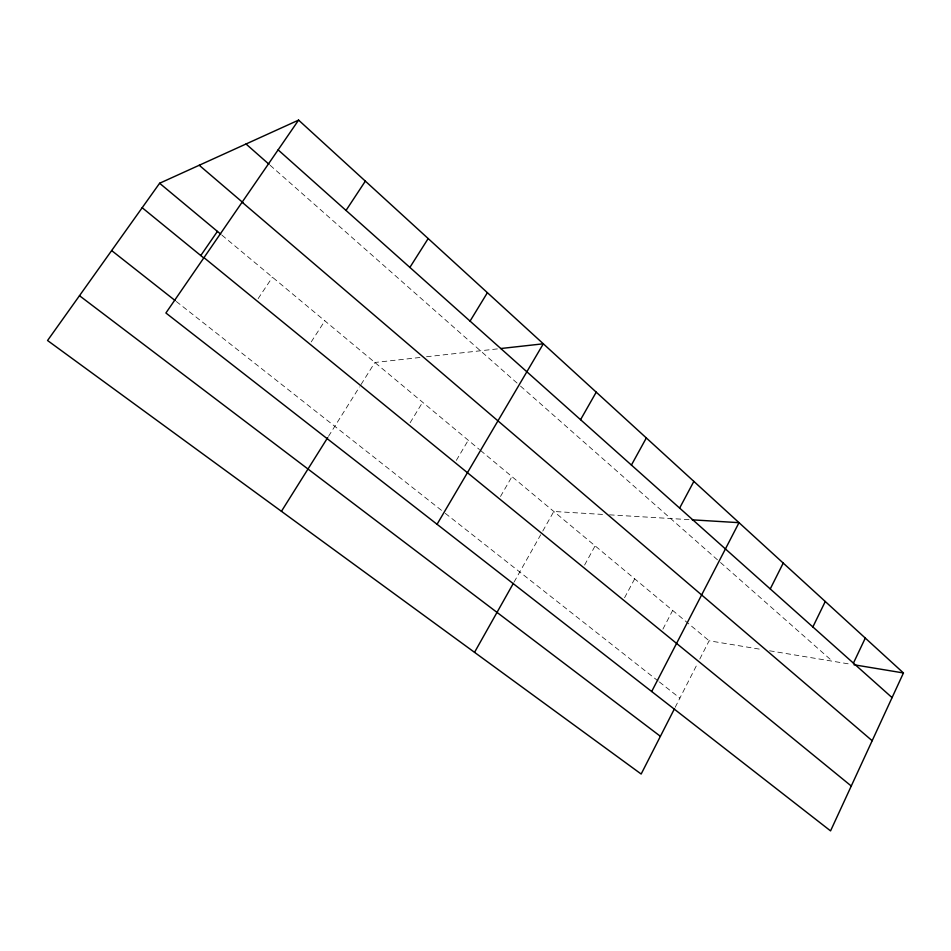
<?xml version="1.0" encoding="UTF-8"?>
<svg xmlns="http://www.w3.org/2000/svg" width="951" height="951" viewBox="0 0 951 951"><rect width="100%" height="100%" fill="white"/><g stroke="black" fill="none" stroke-linecap="round" stroke-linejoin="round"><path stroke-width="0.71" stroke-dasharray="4.75 3.57" d="M675.174 707.342L697.796 662.978M699.793 659.067L709.113 640.784L762.464 649.616M662.918 629.11L672.666 610.435M624.569 597.751L634.697 578.826M584.592 565.049L595.112 545.862M514.063 582.095L540.679 534.795M542.783 531.062L553.803 511.472L603.683 514.491M500.499 496.481L511.959 476.629M456.349 460.367L468.272 440.254M410.119 422.755L422.624 402.249M328.487 436.366L359.514 386.938M361.059 384.489L374.872 362.486L420.687 357.41M311.239 341.896L324.862 320.844M258.125 298.65L272.438 277.205M426.524 356.756L497.825 348.851M609.532 514.836L689.392 519.662M769.585 650.793L851.109 664.297M176.304 301.479L444.141 512.434M445.294 513.35L658.258 681.094M659.4 681.986L679.882 698.117M221.916 235.135L479.482 449.585M480.6 450.512L709.113 640.784M270.143 165.272L519.389 385.119M520.506 386.094L719.396 561.53M720.489 562.493L832.387 661.195"/><path stroke-width="1.43" d="M903.45 672.963L830.556 830.889L165.902 312.998L298.59 120.111L903.45 672.963L853.986 664.773M853.427 663.132L865.291 638.085M812.867 626.947L825.266 601.496M770.251 588.931L783.232 563.075M674.509 708.661L641.164 774.031L47.55 340.517L159.613 183.258L298.59 120.111M651.685 691.508L739.01 522.67L692.269 519.84M679.632 508.084L693.861 481.396M631.416 465.063L646.335 437.947M474.537 652.338L513.35 583.355M580.562 419.688L596.229 392.157M437.056 524.274L543.33 343.798L500.713 348.53M470.056 321.105L487.399 292.682M281.437 511.317L327.703 437.615M409.869 267.421L428.176 238.558M346.009 210.444L365.35 181.13M200.78 255.534L217.422 231.39M79.48 295.702L660.398 736.312M111.647 250.565L175.139 300.564M203.978 257.65L851.264 786.013M142.186 207.722L204.192 258.327M159.613 183.258L220.787 234.196M242.113 202.206L872.174 740.71M199.234 165.26L242.957 202.634M246.024 143.993L269.038 164.297M278.12 149.866L892.074 697.618"/></g></svg>
